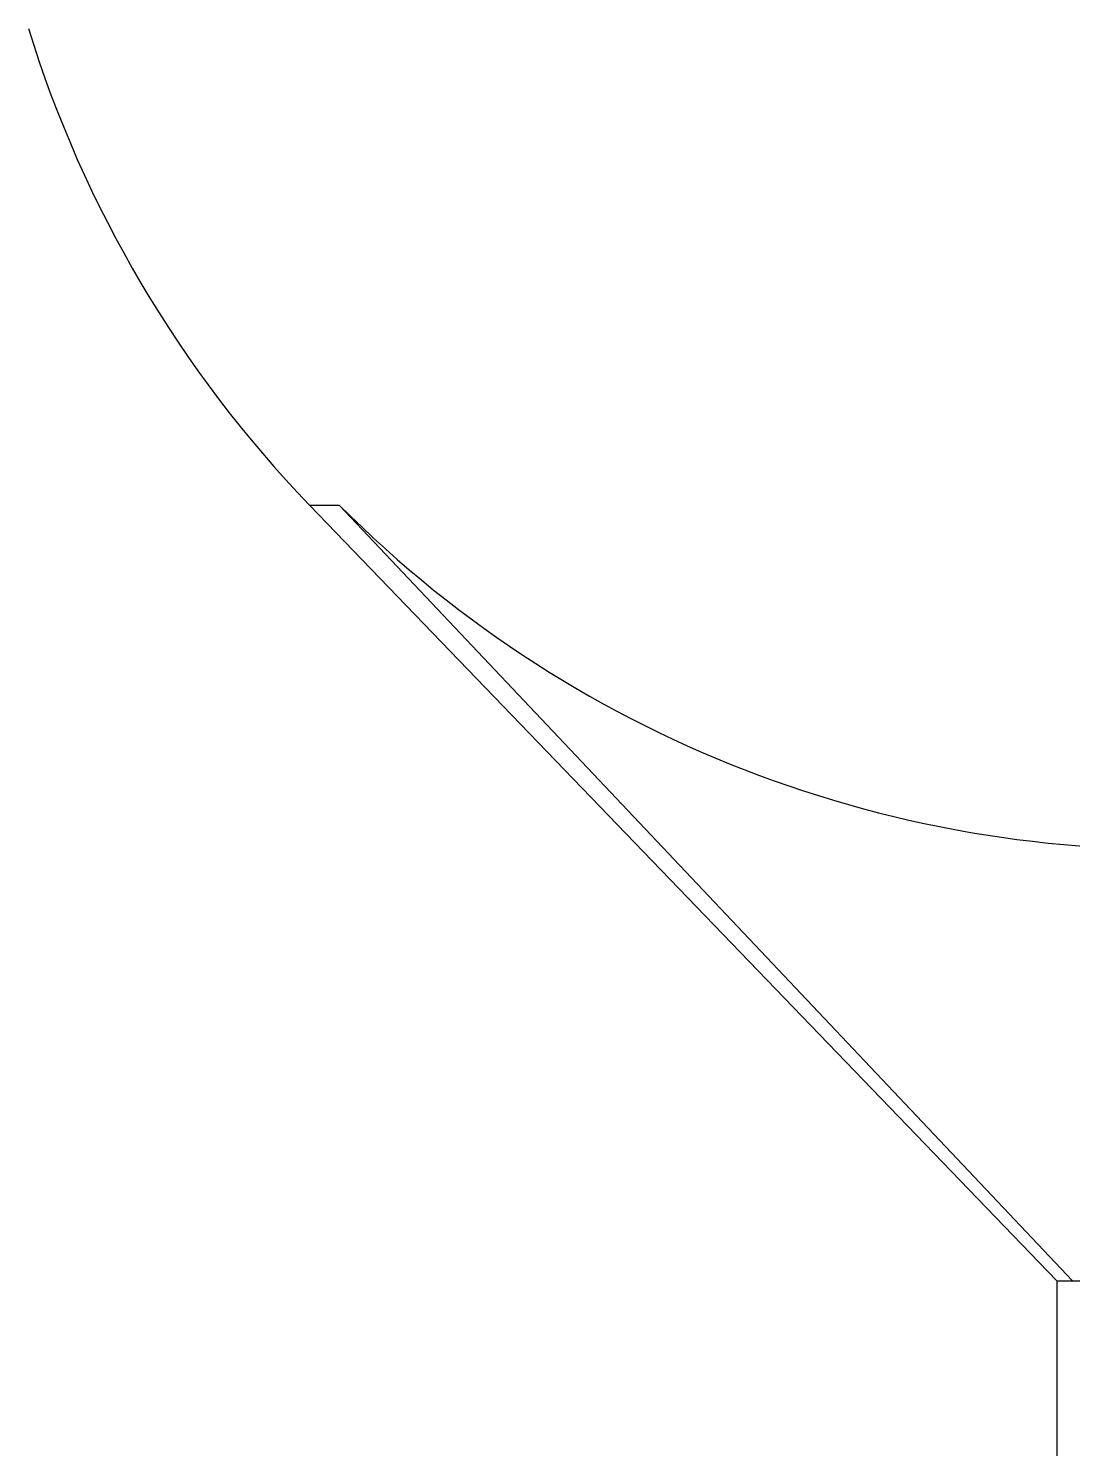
# Model space of a CAD drawing. Extents: x -12 to 116, y -14 to 98.
# Drawn here: x 30.13 to 37.13, y 28.51 to 38.03 of the extents above; entities that cross this region are included whole.
import ezdxf

# ---------------------------------------------------------------- set-up
doc = ezdxf.new("R2010")
doc.units = 0
doc.layers.get('0').update_dxf_attribs({"linetype": 'CONTINUOUS'})

msp = doc.modelspace()

# ---------------------------------------------------------------- linework, layer by layer
at = {"color": 7, "linetype": 'CONTINUOUS'}
for p, q in [((32.015, 34.8323), (37.0252, 29.6339)), ((32.015, 34.8323), (32.2137, 34.8323)), ((32.2137, 34.8323), (37.1303, 29.6339)), ((37.0252, 29.6339), (58.5252, 29.6339)), ((37.0252, 29.6339), (37.0252, 18.9839))]:
    msp.add_line(p, q, dxfattribs=at)
for radius, start, end in [(8, 197.14262, 223.94414), (7.8581, 224.94938, 274.16165)]:
    msp.add_arc((37.7752, 40.3839), radius, start, end, dxfattribs=at)

doc.saveas('drawing.dxf')
